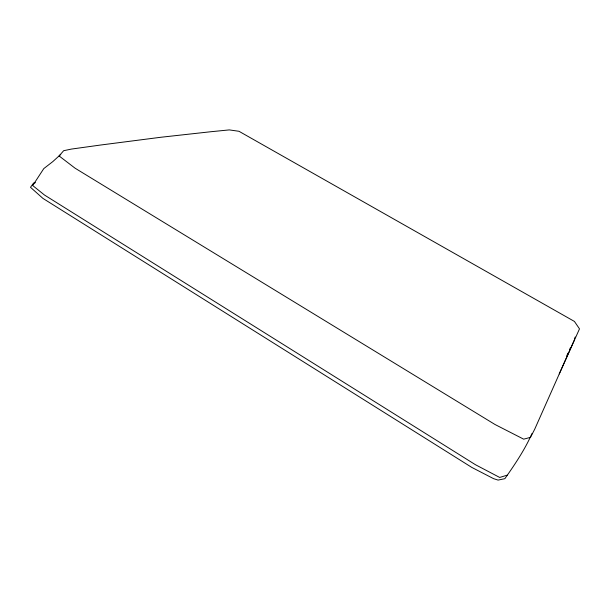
<?xml version="1.0" encoding="UTF-8"?>
<svg xmlns="http://www.w3.org/2000/svg" width="610" height="610" viewBox="0 0 610 610"><rect width="100%" height="100%" fill="white"/><g stroke="black" fill="none" stroke-linecap="round" stroke-linejoin="round"><path stroke-width="0.91" d="M559.217 373.968L579.5 328.866L574.429 321.432L238.96 131.28L229.307 129.907L210.938 131.722L161.017 137.242L100.612 145.027L71.332 149.092L63.654 150.708L59.101 155.954L75.106 168.215L495.023 424.507L523.677 439.17L530.486 437.355L534.68 429.272L574.445 339.8M531.966 433.58C524.859 449.661 514.924 464.34 504.874 478.675L498.103 480.093L493.582 478.667L471.774 467.397L42.929 198.395L30.5 187.3L33.626 183L35.464 182.703M574.483 338.68L575.238 337.002M566.804 355.729L567.971 353.152M569.519 349.713L570.297 347.99M60.741 154.391L52.818 161.597L43.783 168.604L32.719 185.554L44.507 195.04L475.434 464.706L499.704 477.455L507.139 475.175"/></g></svg>
